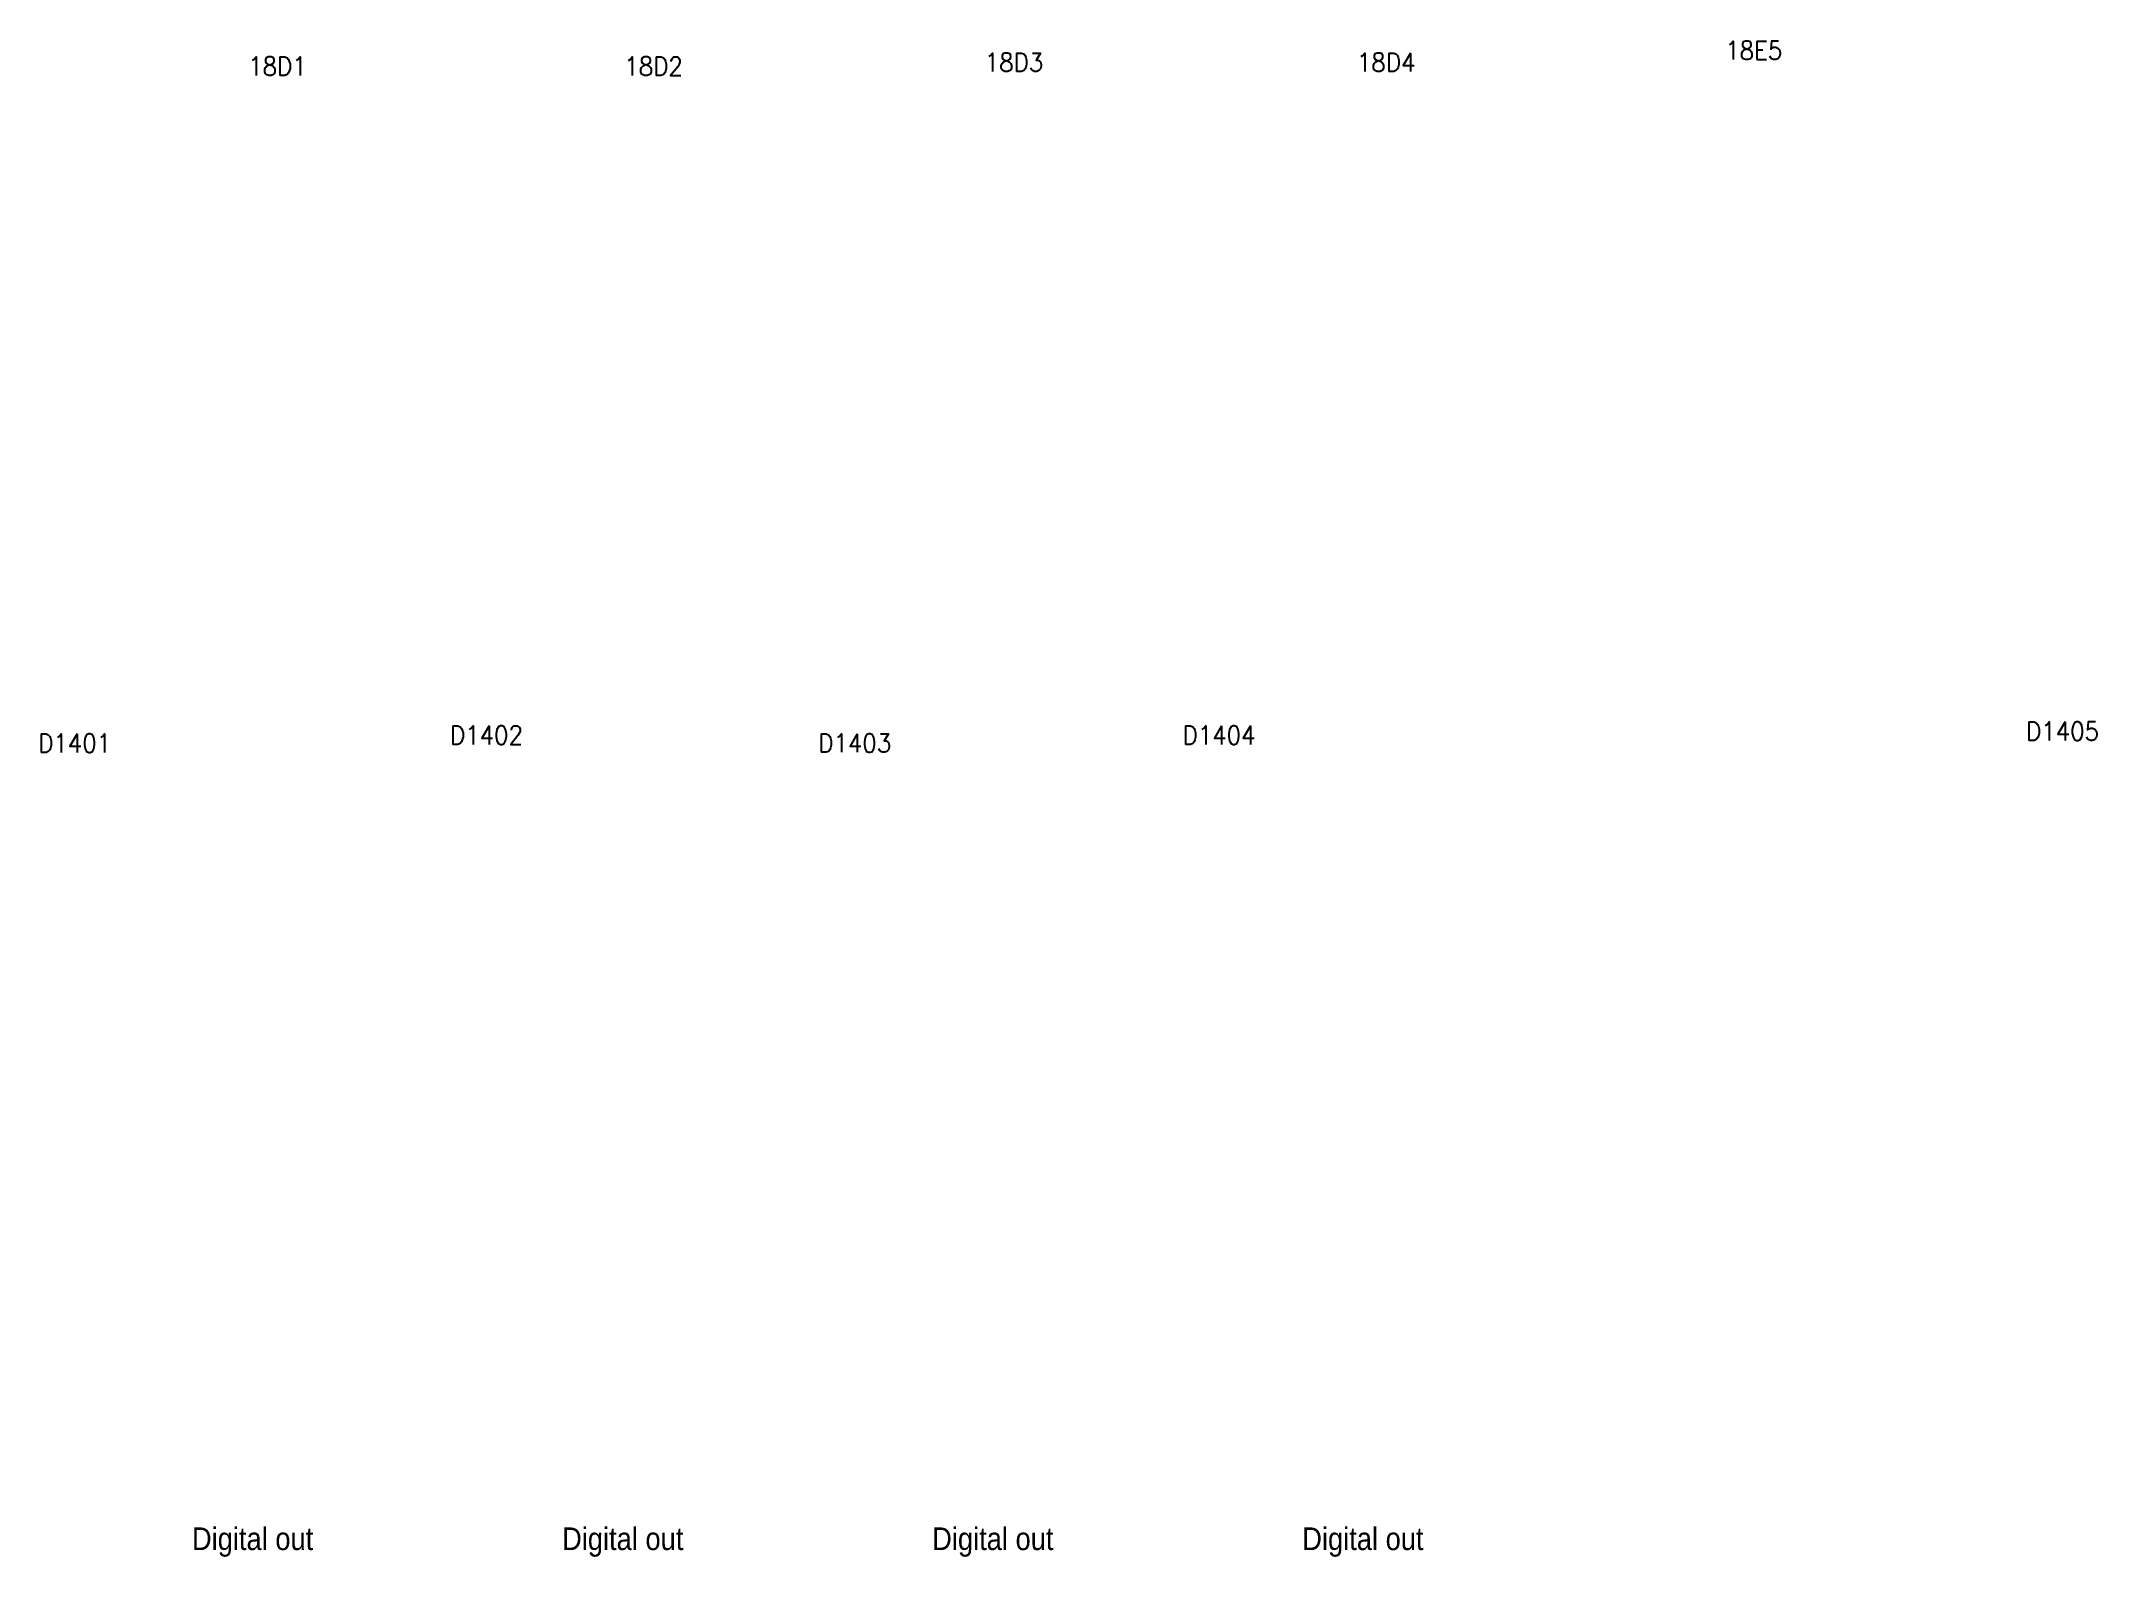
# Model space of a CAD drawing. Header units: millimetres. Extents: x 44 to 267, y 75 to 239.
import ezdxf

# ---------------------------------------------------------------- set-up
doc = ezdxf.new("R2010")
doc.units = ezdxf.units.MM
doc.layers.get('0').update_dxf_attribs({"linetype": 'CONTINUOUS'})
doc.styles.add('Caddy_Vectorfont1p', font='Caddy_Vectorfont1p')
doc.styles.get("Standard").update_dxf_attribs({"font": 'standard'})

msp = doc.modelspace()

# ---------------------------------------------------------------- texts
at = {"lineweight": 25, "style": 'Caddy_Vectorfont1p', "width": 0.9}
for p in [(60.7, 75.7), (100.7, 75.7), (140.7, 75.7), (180.7, 75.7)]:
    msp.add_text('Digital out', height=2.45, dxfattribs=at).set_placement(p)
at = {"char_height": 2, "attachment_point": 1}
for s, insert, width in [('18E5', (226.41, 238.83), 5.1111), ('18D1', (66.77, 237.11), 4.8889), ('18D2', (107.43, 237.11), 5.3333), ('18D3', (146.38, 237.54), 5.3333), ('18D4', (186.61, 237.54), 5.5556), ('D1402', (88.59, 164.8), 7.1111), ('D1404', (167.77, 164.8), 7.3333), ('D1405', (258.93, 165.22), 7.1111), ('D1401', (44.08, 163.93), 6.6667), ('D1403', (128.39, 163.94), 7.1111)]:
    msp.add_mtext(s, dxfattribs=dict(at, insert=insert, width=width))

doc.saveas('drawing.dxf')
